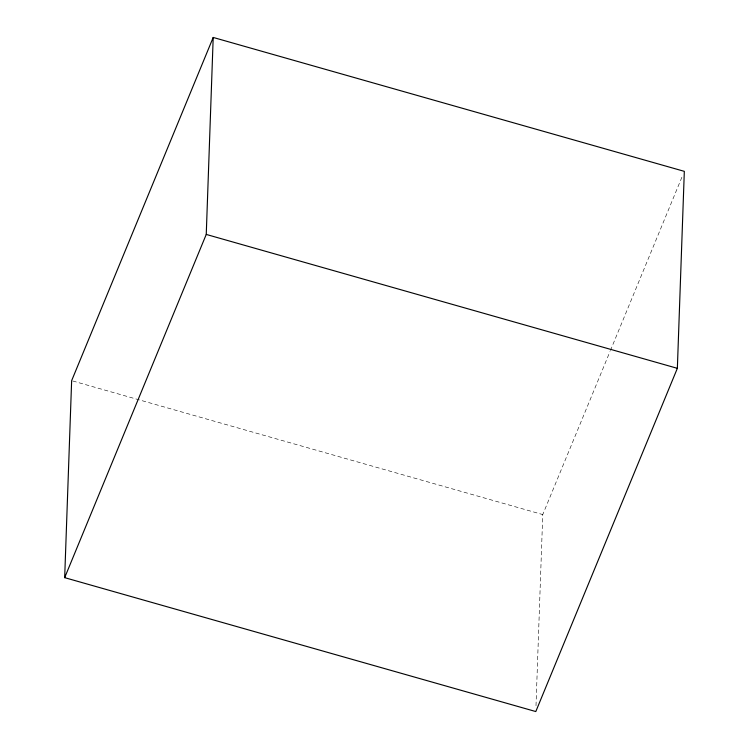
<?xml version="1.0" encoding="UTF-8"?>
<svg xmlns="http://www.w3.org/2000/svg" width="749" height="749" viewBox="0 0 749 749"><rect width="100%" height="100%" fill="white"/><g stroke="black" fill="none" stroke-linecap="round" stroke-linejoin="round"><path stroke-width="0.56" stroke-dasharray="3.75 2.81" d="M536.003 705.727L542.753 514.572L609.976 351.599M610.426 350.513L682.545 175.669M72.765 380.988L542.753 514.572"/><path stroke-width="1.12" d="M64.676 577.648L71.642 380.67L213.203 37.45L684.324 171.352L677.358 368.33L535.797 711.55L64.676 577.648L206.247 234.428L213.203 37.45M206.247 234.428L677.358 368.33"/></g></svg>
